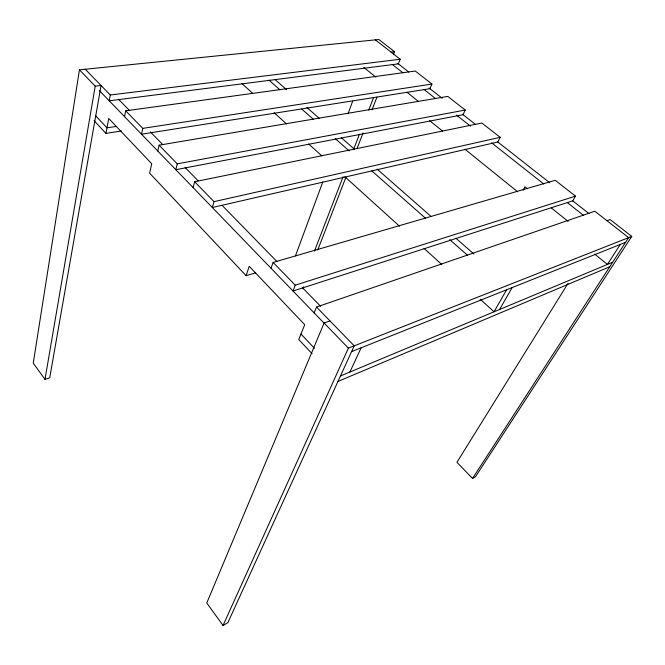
<?xml version="1.0" encoding="UTF-8"?>
<svg xmlns="http://www.w3.org/2000/svg" width="665" height="665" viewBox="0 0 665 665"><rect width="100%" height="100%" fill="white"/><g stroke="black" fill="none" stroke-linecap="round" stroke-linejoin="round"><path stroke-width="1" d="M79.443 69.825L33.25 363.14L44.987 379.366L49.717 377.811L101.063 85.486L95.22 86.159L79.443 69.825L378.851 39.509L394.528 51.712L393.397 54.613M44.987 379.366L95.22 86.159M85.261 69.235L110.307 94.995L109.243 100.814L398.352 63.865L400.172 59.243L375.359 39.858M121.338 131.03L105.951 133.382L108.728 118.478L151.745 163.74L149.608 173.133L246.092 275.676L255.626 272.85M124.538 116.641L125.693 110.814L415.284 71.039L431.934 84.039L429.956 88.686L141.512 134.205L142.759 128.37L125.693 110.814M157.763 151.03L159.11 145.178L447.761 96.408L465.226 110.041L463.081 114.704L175.818 169.708L177.264 163.856L159.11 145.178M193.108 187.613L194.67 181.753L481.834 123.008L500.163 137.322L497.836 142.002L212.343 207.513L214.022 201.653L194.67 181.753M246.092 275.676L249.217 266.291L304.728 324.703L298.768 339.516L312.076 353.738M271.046 268.269L273.107 262.426L555.208 180.306L575.483 196.142L572.748 200.83L293.024 291.012L295.235 285.177L575.483 196.142M295.435 255.909L322.799 181.952M347.995 113.823L352.674 101.171M314.454 251.146L343.082 176.749M353.489 149.692L359.441 134.239M368.734 110.082L373.572 97.522M302.725 288.751L303.481 286.815M317.712 250.057L345.817 177.489M357.055 148.461L363.048 132.983M372.043 109.758L376.914 97.181M314.146 312.874L316.507 307.055L594.793 211.221L628.625 237.638L472.524 478.443L456.946 462.3L568.068 283.298M329.965 320.896L324.113 323.015L206.773 602.98L223.058 625.491L227.887 622.639L354.221 345.842L316.507 307.055M223.058 625.491L348.385 348.136L631.75 236.407L610.096 219.55L606.929 220.697M349.898 372.026L361.128 347.812M523.114 190.173L524.934 186.782L527.337 188.71M506.597 289.79L494.07 311.794L480.221 299.267M499.581 309.491L512.15 287.579M620.32 244.429L607.419 264.429L594.685 254.13M631.75 236.407L475.517 476.68L472.524 478.443M337.978 381.436L609.772 266.731M340.472 375.974L612.681 262.234M351.586 351.619L625.582 242.334M214.022 201.653L500.163 137.322M177.264 163.856L465.226 110.041M142.759 128.37L431.934 84.039M116.442 126.425L106.982 127.83L95.777 115.918M110.307 94.995L400.172 59.243M391.045 52.111L394.528 51.712M397.853 63.474L408.709 72.003M429.091 88.013L442.142 98.254M462.524 114.264L475.566 124.513M497.578 141.803L549.764 182.784M572.59 200.714L588.899 213.515M392.225 64.38L402.815 72.734M423.996 89.459L435.4 98.462M456.581 115.178L470.429 126.109M491.61 142.834L543.746 183.989M567.37 202.634L583.662 215.493M407.038 92.31L418.376 101.396M551.343 207.954L568.151 221.42M363.788 67.389L375.825 77.123M429.673 120.673L442.582 131.113M465.168 149.384L517.611 191.794M274.911 79.443L286.623 89.709M306.906 107.514L319.4 118.47M341.245 137.638L354.512 149.276M377.146 169.134L430.987 216.374M455.957 238.286L473.912 254.03M268.968 80.149L279.882 89.775M301.694 109.018L313.381 119.326M335.193 138.578L349.216 150.947M371.81 170.88L425.575 218.311M449.723 239.616L467.645 255.427M241.819 83.474L252.584 93.216M274.121 112.709L286.424 123.848M308.726 144.039L321.802 155.868M344.869 176.749L399.474 226.175M424.079 248.452L441.768 264.462M118.503 99.243L129.367 110.373M150.373 131.894L162.684 144.505M185.136 167.505L198.178 180.863M222.077 205.352L277.122 261.744M302.467 287.712L320.572 306.257M273.107 262.426L295.235 285.177M324.113 323.015L348.385 348.136M99.276 90.498L324.221 323.306M300.987 334.005L314.379 348.244M94.106 120.714L105.951 133.382"/></g></svg>
